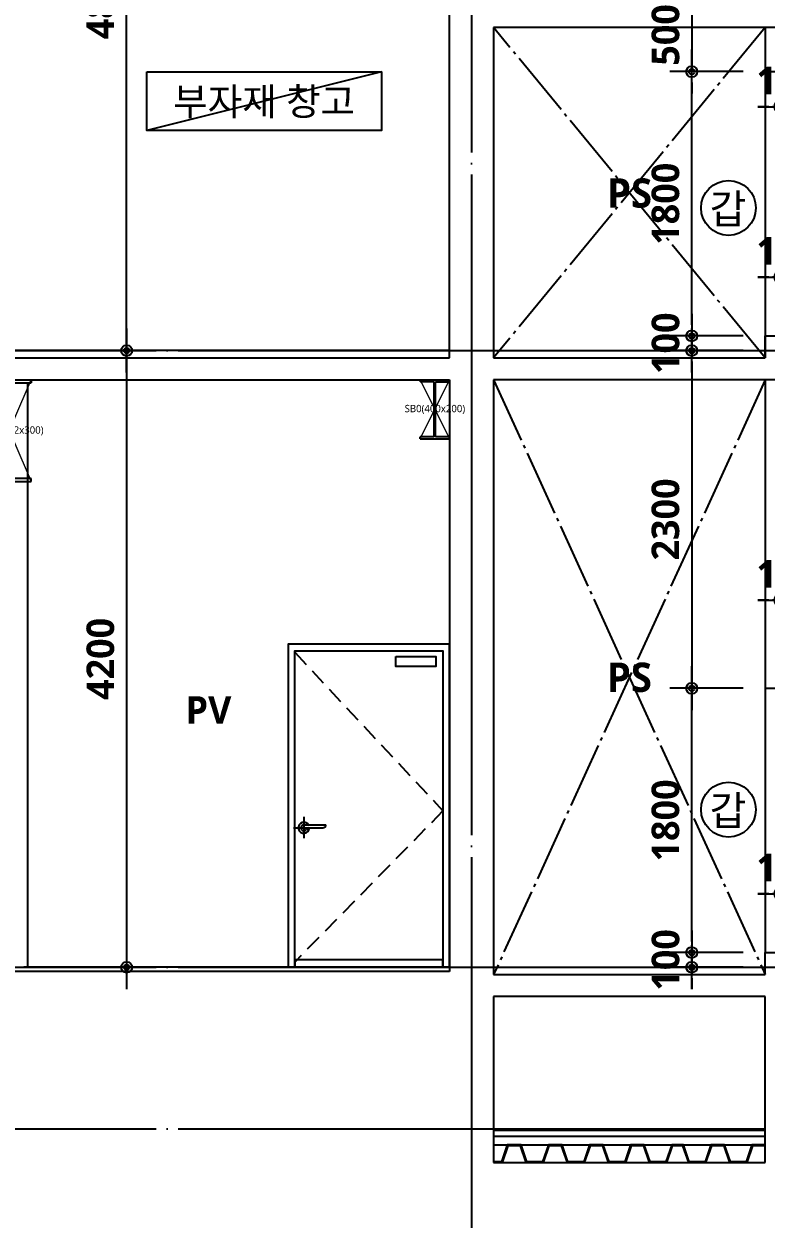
# Model space of a CAD drawing. Header units: millimetres. Extents: x 0 to 356400, y 0 to 68257.
# Drawn here: x 62825 to 67881, y 11985 to 20125 of the extents above; entities that cross this region are included whole.
import ezdxf
from ezdxf.enums import TextEntityAlignment as Align

# ---------------------------------------------------------------- set-up
doc = ezdxf.new("R2010")
doc.units = ezdxf.units.MM
doc.header["$LTSCALE"] = 75
for name, pattern in [('CEN', [62, 60, -1, 0, -1]), ('HID', [2.3, 1.5, -0.8]), ('STD_SHAFT', [7.3, 6, -0.5, 0.3, -0.5])]:
    doc.linetypes.add(name, pattern=pattern)
doc.layers.get('Defpoints').update_dxf_attribs({"color": 161})
for name, color, linetype in [('A-ANNO-GRA2', 4, 'Continuous'), ('A-ANNO-SYMB', 7, 'Continuous'), ('A-ANNO-TEXT1', 7, 'Continuous'), ('A-ANNO-TITL', 7, 'Continuous'), ('A-CEN', 1, 'CEN'), ('A-FIN-TYP1', 6, 'Continuous'), ('A-FLOR-GW', 6, 'Continuous'), ('A-FLOR-OPEN-BELO', 6, 'STD_SHAFT'), ('A-PS-HID', 5, 'HID'), ('A-SECT-DOOR', 8, 'Continuous'), ('A-SECT-DRBD', 4, 'Continuous'), ('A-SECT-ELEV', 8, 'Continuous'), ('A-SECT-MATR1', 4, 'Continuous'), ('A-ST-AXIS-DIM', 7, 'Continuous'), ('A-ST-CONC', 2, 'Continuous'), ('A-WALL-DRY1', 7, 'Continuous'), ('철골', 2, 'Continuous')]:
    doc.layers.add(name, color=color, linetype=linetype)
doc.layers.add('A-XXXX-NPLT', color=144, linetype='Continuous', lineweight=15, plot=False)
doc.layers.add('G(그리드2)', color=235, linetype='Continuous', plot=False)
doc.styles.add('2020음성 1차', font='NanumGothicBold.ttf')
doc.styles.add('SH_대대리576', font='')
doc.styles.add('SH_진천_나눔', font='NanumGothicBold.ttf')
doc.styles.add('맑은고딕', font='malgun.ttf')
doc.styles.add('성본리_나눔BO', font='')
doc.styles.get('SH_대대리576').set_extended_font_data('NanumGothic', bold=True)
doc.styles.get('성본리_나눔BO').set_extended_font_data('NanumGothic', bold=True)
doc.dimstyles.new('SHP 75 (in)', dxfattribs={"dimscale": 75, "dimtxt": 2.5, "dimasz": 1, "dimexe": 2, "dimexo": 2, "dimgap": 1, "dimtad": 1, "dimdec": 0, "dimzin": 0, "dimdsep": 46, "dimtxsty": 'SH_대대리576', "dimblk": 'DIMDOT', "dimblk1": 'NONE', "dimblk2": 'DIMDOT', "dimcen": 0.09, "dimclrd": 256, "dimclre": 256, "dimclrt": 3, "dimadec": 0, "dimazin": 1, "dimtfac": 1, "dimtdec": 0, "dimtix": 1, "dimtmove": 2, "dimatfit": 0, "dimldrblk": 'DIMDOT', "dimfxl": 1, "dimtfillclr": 3, "dimtolj": 1, "dimtzin": 0, "dimlwd": -1, "dimlwe": -1, "dimarcsym": 0})

# ---------------------------------------------------------------- blocks, each defined once
blk = doc.blocks.new('DIMDOT')
at = {"color": 0}
blk.add_line((-2, 0), (2, 0), dxfattribs=at)
for radius in [0.5, 0.25]:
    blk.add_circle((0, 0), radius, dxfattribs=at)
blk = doc.blocks.new('*D1221')
at = {"layer": 'A-ST-AXIS-DIM'}
for p, q in [((67975, 15850), (67975, 16350)), ((68075, 15850), (68075, 16350)), ((67900, 16200), (67825, 16200)), ((67975, 16200), (68075, 16200)), ((68150, 16200), (68225, 16200))]:
    blk.add_line(p, q, dxfattribs=at)
at = {"layer": 'Defpoints', "color": 0}
for p in [(68075, 16200), (67975, 15700), (68075, 15700)]:
    blk.add_point(p, dxfattribs=at)
at = {"layer": 'A-ST-AXIS-DIM', "linetype": 'ByBlock', "xscale": 75, "yscale": 75, "zscale": 75}
blk.add_blockref('DIMDOT', (67975, 16200), dxfattribs=at)
at = {"layer": 'A-ST-AXIS-DIM', "linetype": 'ByBlock', "xscale": 75, "yscale": 75, "zscale": 75, "rotation": 180}
blk.add_blockref('DIMDOT', (68075, 16200), dxfattribs=at)
at = {"layer": 'A-ST-AXIS-DIM', "color": 3, "insert": (68025, 16377.8), "char_height": 187.5, "attachment_point": 5, "style": 'SH_대대리576'}
blk.add_mtext('\\A1;100', dxfattribs=at)
blk = doc.blocks.new('_None')
blk = doc.blocks.new('*D1226')
at = {"layer": 'A-ST-AXIS-DIM'}
for p, q in [((67975, 18050), (67975, 18550)), ((68075, 18050), (68075, 18550)), ((67900, 18400), (67825, 18400)), ((67975, 18400), (68075, 18400)), ((68150, 18400), (68225, 18400))]:
    blk.add_line(p, q, dxfattribs=at)
at = {"layer": 'Defpoints', "color": 0}
for p in [(68075, 18400), (67975, 17900), (68075, 17900)]:
    blk.add_point(p, dxfattribs=at)
at = {"layer": 'A-ST-AXIS-DIM', "linetype": 'ByBlock', "xscale": 75, "yscale": 75, "zscale": 75}
blk.add_blockref('DIMDOT', (67975, 18400), dxfattribs=at)
at = {"layer": 'A-ST-AXIS-DIM', "linetype": 'ByBlock', "xscale": 75, "yscale": 75, "zscale": 75, "rotation": 180}
blk.add_blockref('DIMDOT', (68075, 18400), dxfattribs=at)
at = {"layer": 'A-ST-AXIS-DIM', "color": 3, "insert": (68025, 18577.8), "char_height": 187.5, "attachment_point": 5, "style": 'SH_대대리576'}
blk.add_mtext('\\A1;100', dxfattribs=at)
blk = doc.blocks.new('*D1261')
at = {"layer": 'A-ST-AXIS-DIM'}
for p, q in [((67975, 13850), (67975, 14350)), ((68075, 13850), (68075, 14350)), ((67900, 14200), (67825, 14200)), ((67975, 14200), (68075, 14200)), ((68150, 14200), (68225, 14200))]:
    blk.add_line(p, q, dxfattribs=at)
at = {"layer": 'Defpoints', "color": 0}
for p in [(68075, 14200), (67975, 13700), (68075, 13700)]:
    blk.add_point(p, dxfattribs=at)
at = {"layer": 'A-ST-AXIS-DIM', "linetype": 'ByBlock', "xscale": 75, "yscale": 75, "zscale": 75}
blk.add_blockref('DIMDOT', (67975, 14200), dxfattribs=at)
at = {"layer": 'A-ST-AXIS-DIM', "linetype": 'ByBlock', "xscale": 75, "yscale": 75, "zscale": 75, "rotation": 180}
blk.add_blockref('DIMDOT', (68075, 14200), dxfattribs=at)
at = {"layer": 'A-ST-AXIS-DIM', "color": 3, "insert": (68025, 14377.8), "char_height": 187.5, "attachment_point": 5, "style": 'SH_대대리576'}
blk.add_mtext('\\A1;100', dxfattribs=at)
blk = doc.blocks.new('*D1270')
at = {"layer": 'A-ST-AXIS-DIM'}
for p, q in [((67975, 19210.7), (67975, 19710.7)), ((68075, 19210.7), (68075, 19710.7)), ((67900, 19560.7), (67825, 19560.7)), ((67975, 19560.7), (68075, 19560.7)), ((68150, 19560.7), (68225, 19560.7))]:
    blk.add_line(p, q, dxfattribs=at)
at = {"layer": 'Defpoints', "color": 0}
for p in [(68075, 19560.7), (67975, 19060.7), (68075, 19060.7)]:
    blk.add_point(p, dxfattribs=at)
at = {"layer": 'A-ST-AXIS-DIM', "linetype": 'ByBlock', "xscale": 75, "yscale": 75, "zscale": 75}
blk.add_blockref('DIMDOT', (67975, 19560.7), dxfattribs=at)
at = {"layer": 'A-ST-AXIS-DIM', "linetype": 'ByBlock', "xscale": 75, "yscale": 75, "zscale": 75, "rotation": 180}
blk.add_blockref('DIMDOT', (68075, 19560.7), dxfattribs=at)
at = {"layer": 'A-ST-AXIS-DIM', "color": 3, "insert": (68025, 19738.5), "char_height": 187.5, "attachment_point": 5, "style": 'SH_대대리576'}
blk.add_mtext('\\A1;100', dxfattribs=at)
blk = doc.blocks.new('*D1888')
at = {"layer": 'A-ST-AXIS-DIM'}
for p, q in [((65175, 17900), (63375, 17900)), ((63525, 17825), (63525, 13775)), ((65175, 13700), (63375, 13700))]:
    blk.add_line(p, q, dxfattribs=at)
at = {"layer": 'Defpoints', "color": 0}
for p in [(65325, 17900), (63525, 13700), (65325, 13700)]:
    blk.add_point(p, dxfattribs=at)
at = {"layer": 'A-ST-AXIS-DIM', "linetype": 'ByBlock', "xscale": 75, "yscale": 75, "zscale": 75}
for p, rotation in [((63525, 17900), 90), ((63525, 13700), 270)]:
    blk.add_blockref('DIMDOT', p, dxfattribs=dict(at, rotation=rotation))
at = {"layer": 'A-ST-AXIS-DIM', "color": 3, "insert": (63346.9, 15800), "char_height": 187.5, "attachment_point": 5, "rotation": 90, "style": 'SH_대대리576'}
blk.add_mtext('\\A1;4200', dxfattribs=at)
blk = doc.blocks.new('*D1889')
at = {"layer": 'A-ST-AXIS-DIM'}
for p, q in [((65175, 22700), (63375, 22700)), ((63525, 17975), (63525, 22625)), ((65175, 17900), (63375, 17900))]:
    blk.add_line(p, q, dxfattribs=at)
at = {"layer": 'Defpoints', "color": 0}
for p in [(63525, 22700), (65325, 22700), (65325, 17900)]:
    blk.add_point(p, dxfattribs=at)
at = {"layer": 'A-ST-AXIS-DIM', "linetype": 'ByBlock', "xscale": 75, "yscale": 75, "zscale": 75}
for p, rotation in [((63525, 22700), 90), ((63525, 17900), 270)]:
    blk.add_blockref('DIMDOT', p, dxfattribs=dict(at, rotation=rotation))
at = {"layer": 'A-ST-AXIS-DIM', "color": 3, "insert": (63346.5, 20300), "char_height": 187.5, "attachment_point": 5, "rotation": 90, "style": 'SH_대대리576'}
blk.add_mtext('\\A1;4800', dxfattribs=at)
blk = doc.blocks.new('갑종 TEXT100')
at = {"layer": 'A-ANNO-SYMB'}
blk.add_circle((0, 0), 280, dxfattribs=at)
at = {"layer": 'A-ANNO-TITL', "style": '2020음성 1차'}
blk.add_text('갑 ', height=300, dxfattribs=at).set_placement((46, -10), align=Align.MIDDLE_CENTER)
blk = doc.blocks.new('*D1921')
at = {"layer": 'A-ST-AXIS-DIM'}
for p, q in [((67725, 17900), (67225, 17900)), ((67375, 17825), (67375, 15675)), ((67725, 15600), (67225, 15600))]:
    blk.add_line(p, q, dxfattribs=at)
at = {"layer": 'Defpoints', "color": 0}
for p in [(67875, 17900), (67375, 15600), (67875, 15600)]:
    blk.add_point(p, dxfattribs=at)
at = {"layer": 'A-ST-AXIS-DIM', "linetype": 'ByBlock', "xscale": 75, "yscale": 75, "zscale": 75}
for p, rotation in [((67375, 17900), 90), ((67375, 15600), 270)]:
    blk.add_blockref('DIMDOT', p, dxfattribs=dict(at, rotation=rotation))
at = {"layer": 'A-ST-AXIS-DIM', "color": 3, "insert": (67196.5, 16750), "char_height": 187.5, "attachment_point": 5, "rotation": 90, "style": 'SH_대대리576'}
blk.add_mtext('\\A1;2300', dxfattribs=at)
blk = doc.blocks.new('*D1922')
at = {"layer": 'A-ST-AXIS-DIM'}
for p, q in [((67725, 15600), (67225, 15600)), ((67375, 13875), (67375, 15525)), ((67725, 13800), (67225, 13800))]:
    blk.add_line(p, q, dxfattribs=at)
at = {"layer": 'Defpoints', "color": 0}
for p in [(67375, 15600), (67875, 15600), (67875, 13800)]:
    blk.add_point(p, dxfattribs=at)
at = {"layer": 'A-ST-AXIS-DIM', "linetype": 'ByBlock', "xscale": 75, "yscale": 75, "zscale": 75}
for p, rotation in [((67375, 15600), 90), ((67375, 13800), 270)]:
    blk.add_blockref('DIMDOT', p, dxfattribs=dict(at, rotation=rotation))
at = {"layer": 'A-ST-AXIS-DIM', "color": 3, "insert": (67196.5, 14700), "char_height": 187.5, "attachment_point": 5, "rotation": 90, "style": 'SH_대대리576'}
blk.add_mtext('\\A1;1800', dxfattribs=at)
blk = doc.blocks.new('*D1923')
at = {"layer": 'A-ST-AXIS-DIM'}
for p, q in [((67375, 13875), (67375, 13950)), ((67725, 13800), (67225, 13800)), ((67375, 13800), (67375, 13700)), ((67725, 13700), (67225, 13700)), ((67375, 13625), (67375, 13550))]:
    blk.add_line(p, q, dxfattribs=at)
at = {"layer": 'Defpoints', "color": 0}
for p in [(67875, 13800), (67375, 13700), (67875, 13700)]:
    blk.add_point(p, dxfattribs=at)
at = {"layer": 'A-ST-AXIS-DIM', "linetype": 'ByBlock', "xscale": 75, "yscale": 75, "zscale": 75}
for p, rotation in [((67375, 13800), 270), ((67375, 13700), 90)]:
    blk.add_blockref('DIMDOT', p, dxfattribs=dict(at, rotation=rotation))
at = {"layer": 'A-ST-AXIS-DIM', "color": 3, "insert": (67197.2, 13750), "char_height": 187.5, "attachment_point": 5, "rotation": 90, "style": 'SH_대대리576'}
blk.add_mtext('\\A1;100', dxfattribs=at)
blk = doc.blocks.new('*D1924')
at = {"layer": 'A-ST-AXIS-DIM'}
for p, q in [((67725, 19800), (67225, 19800)), ((67375, 18075), (67375, 19725)), ((67725, 18000), (67225, 18000))]:
    blk.add_line(p, q, dxfattribs=at)
at = {"layer": 'Defpoints', "color": 0}
for p in [(67375, 19800), (67875, 19800), (67875, 18000)]:
    blk.add_point(p, dxfattribs=at)
at = {"layer": 'A-ST-AXIS-DIM', "linetype": 'ByBlock', "xscale": 75, "yscale": 75, "zscale": 75}
for p, rotation in [((67375, 19800), 90), ((67375, 18000), 270)]:
    blk.add_blockref('DIMDOT', p, dxfattribs=dict(at, rotation=rotation))
at = {"layer": 'A-ST-AXIS-DIM', "color": 3, "insert": (67196.5, 18900), "char_height": 187.5, "attachment_point": 5, "rotation": 90, "style": 'SH_대대리576'}
blk.add_mtext('\\A1;1800', dxfattribs=at)
blk = doc.blocks.new('*D1925')
at = {"layer": 'A-ST-AXIS-DIM'}
for p, q in [((67375, 18075), (67375, 18150)), ((67725, 18000), (67225, 18000)), ((67375, 18000), (67375, 17900)), ((67725, 17900), (67225, 17900)), ((67375, 17825), (67375, 17750))]:
    blk.add_line(p, q, dxfattribs=at)
at = {"layer": 'Defpoints', "color": 0}
for p in [(67875, 18000), (67375, 17900), (67875, 17900)]:
    blk.add_point(p, dxfattribs=at)
at = {"layer": 'A-ST-AXIS-DIM', "linetype": 'ByBlock', "xscale": 75, "yscale": 75, "zscale": 75}
for p, rotation in [((67375, 18000), 270), ((67375, 17900), 90)]:
    blk.add_blockref('DIMDOT', p, dxfattribs=dict(at, rotation=rotation))
at = {"layer": 'A-ST-AXIS-DIM', "color": 3, "insert": (67197.2, 17950), "char_height": 187.5, "attachment_point": 5, "rotation": 90, "style": 'SH_대대리576'}
blk.add_mtext('\\A1;100', dxfattribs=at)
blk = doc.blocks.new('*D3580')
at = {"layer": 'A-ST-AXIS-DIM'}
for p, q in [((67375, 20375), (67375, 20450)), ((67725, 20300), (67225, 20300)), ((67375, 20300), (67375, 19800)), ((67725, 19800), (67225, 19800)), ((67375, 19725), (67375, 19650))]:
    blk.add_line(p, q, dxfattribs=at)
at = {"layer": 'Defpoints', "color": 0}
for p in [(67875, 20300), (67375, 19800), (67875, 19800)]:
    blk.add_point(p, dxfattribs=at)
at = {"layer": 'A-ST-AXIS-DIM', "linetype": 'ByBlock', "xscale": 75, "yscale": 75, "zscale": 75}
for p, rotation in [((67375, 20300), 270), ((67375, 19800), 90)]:
    blk.add_blockref('DIMDOT', p, dxfattribs=dict(at, rotation=rotation))
at = {"layer": 'A-ST-AXIS-DIM', "color": 3, "insert": (67196.9, 20050), "char_height": 187.5, "attachment_point": 5, "rotation": 90, "style": 'SH_대대리576'}
blk.add_mtext('\\A1;500', dxfattribs=at)
blk = doc.blocks.new('G$CB2E88469')
at = {"layer": 'A-XXXX-NPLT'}
for p, q in [((73.1, 692), (373.1, 0)), ((73.1, 0), (373.1, 692))]:
    blk.add_line(p, q, dxfattribs=at)
at = {"layer": '철골', "ltscale": 3}
for p, q in [((73.1, 692), (373.1, 692)), ((73.1, 692), (73.1, 672)), ((216.6, 672), (73.1, 672)), ((216.6, 20), (216.6, 672)), ((229.6, 20), (229.6, 672)), ((229.6, 672), (373.1, 672)), ((373.1, 692), (373.1, 672)), ((216.6, 20), (73.1, 20)), ((73.1, 0), (73.1, 20)), ((73.1, 0), (373.1, 0)), ((373.1, 20), (229.6, 20)), ((373.1, 0), (373.1, 20))]:
    blk.add_line(p, q, dxfattribs=at)
at = {"layer": 'A-XXXX-NPLT', "style": '맑은고딕'}
blk.add_text('SG12(692x300)', height=50, dxfattribs=at).set_placement((229.6, 346), align=Align.MIDDLE)
blk = doc.blocks.new('G$CC67454FE')
at = {"layer": 'A-XXXX-NPLT'}
for p, q in [((106.4, 400), (306.4, 0)), ((106.4, 0), (306.4, 400))]:
    blk.add_line(p, q, dxfattribs=at)
at = {"layer": '철골', "ltscale": 3}
for p, q in [((106.4, 400), (306.4, 400)), ((106.4, 400), (106.4, 387)), ((202.4, 387), (106.4, 387)), ((202.4, 13), (202.4, 387)), ((210.4, 13), (210.4, 387)), ((210.4, 387), (306.4, 387)), ((306.4, 400), (306.4, 387)), ((202.4, 13), (106.4, 13)), ((106.4, 0), (106.4, 13)), ((106.4, 0), (306.4, 0)), ((306.4, 13), (210.4, 13)), ((306.4, 0), (306.4, 13))]:
    blk.add_line(p, q, dxfattribs=at)
at = {"layer": 'A-XXXX-NPLT', "style": '맑은고딕'}
blk.add_text('SB0(400x200)', height=50, dxfattribs=at).set_placement((206.4, 200), align=Align.MIDDLE)

msp = doc.modelspace()

# ---------------------------------------------------------------- linework, layer by layer
at = {"layer": 'A-ANNO-GRA2'}
msp.add_lwpolyline([(63661.6, 19798.2), (65261.6, 19798.2), (65261.6, 19400), (63661.6, 19400)], close=True, dxfattribs=at)
at = {"layer": 'A-CEN'}
for p, q in [((65875, 56300), (65875, 9200)), ((59225, 17900), (77125, 17900)), ((64732.7, 14724.4), (64732.7, 14579.7)), ((64662.6, 14650), (64787.4, 14650)), ((59225, 13700), (77125, 13700)), ((59225, 12600), (67875, 12600))]:
    msp.add_line(p, q, dxfattribs=at)
at = {"layer": 'A-FIN-TYP1'}
for p, q in [((65725, 13700), (62825, 13700)), ((66025, 12600), (67875, 12600)), ((66025, 12591), (67875, 12591))]:
    msp.add_line(p, q, dxfattribs=at)
at = {"layer": 'A-FLOR-GW'}
msp.add_line((62850, 17680), (62850, 13700), dxfattribs=at)
at = {"layer": 'A-FLOR-OPEN-BELO'}
for p, q in [((67875, 17850), (66025, 20100)), ((67875, 20100), (66025, 17850)), ((67875, 17700), (66025, 13650)), ((66025, 17700), (67875, 13650))]:
    msp.add_line(p, q, dxfattribs=at)
at = {"layer": 'A-PS-HID'}
msp.add_lwpolyline([(64670, 15845), (65680, 14765), (64675, 13740)], dxfattribs=at)
at = {"layer": 'A-SECT-DOOR'}
for p, q in [((64732.6, 14669.4), (64879.9, 14669.4)), ((64767.6, 14649.2), (64851.6, 14649.2))]:
    msp.add_line(p, q, dxfattribs=at)
for points in [[(64670, 14765), (64670, 15855), (65680, 15855), (65680, 15845), (65680, 14650), (65680, 13750), (65680, 13700), (65725, 13700), (65725, 15900), (64625, 15900), (64625, 13700), (64670, 13700), (64670, 13750)], [(65359, 15815.8), (65632.2, 15815.8), (65632.2, 15749.2), (65359, 15749.2)], [(64670, 13750), (64670, 13700), (65680, 13700), (65680, 13750), (65665.2, 13750)]]:
    msp.add_lwpolyline(points, close=True, dxfattribs=at)
for centre, radius, start, end in [((64732.7, 14650), 37.3, 22.93351, 359.06151), ((64732.6, 14649.4), 20, 90, 316.79224), ((64853.2, 14686.3), 37.2, 267.58008, 322.19896), ((64879.9, 14666.4), 3, 13.27695, 90), ((64876.9, 14665.7), 6.09, 339.58624, 13.27695), ((64785, 14600.8), 51.4, 109.86738, 137.31229)]:
    msp.add_arc(centre, radius, start, end, dxfattribs=at)
at = {"layer": 'A-SECT-DRBD'}
for points in [[(67875, 12490), (67785, 12490), (67745.6, 12375.3), (67637.8, 12375.3), (67598.3, 12490), (67505, 12490), (67465.5, 12375.3), (67357.8, 12375.3), (67318.3, 12490), (67238.3, 12490), (67198.8, 12375.3), (67091.2, 12375.3), (67051.7, 12490), (66958.3, 12490), (66918.8, 12375.3), (66811, 12375.3), (66771.7, 12490), (66678.3, 12490), (66638.8, 12375.3), (66531.1, 12375.3), (66491.7, 12490), (66398.3, 12490), (66358.8, 12375.3), (66251.2, 12375.3), (66211.7, 12490), (66118.3, 12490), (66078.8, 12375.3), (66025, 12375.3)], [(67875, 12483.3), (67874.5, 12484.7), (67788.8, 12484.7), (67749.4, 12370), (67634, 12370), (67594.5, 12484.7), (67508.8, 12484.7), (67469.3, 12370), (67354, 12370), (67314.5, 12484.7), (67242.1, 12484.7), (67202.6, 12370), (67087.4, 12370), (67047.9, 12484.7), (66962.1, 12484.7), (66922.6, 12370), (66807.2, 12370), (66767.9, 12484.7), (66682.1, 12484.7), (66642.6, 12370), (66527.3, 12370), (66487.9, 12484.7), (66402.1, 12484.7), (66362.6, 12370), (66247.4, 12370), (66207.9, 12484.7), (66122.1, 12484.7), (66082.6, 12370), (66025, 12370)]]:
    msp.add_lwpolyline(points, dxfattribs=at)
at = {"layer": 'A-SECT-ELEV'}
for p, q in [((67875, 19800), (67875, 18000)), ((67875, 15600), (67875, 13800))]:
    msp.add_line(p, q, dxfattribs=at)
at = {"layer": 'A-SECT-MATR1'}
for p, q in [((65725, 17900), (62575, 17900)), ((66025, 12550), (67875, 12550)), ((66025, 12490), (67875, 12490))]:
    msp.add_line(p, q, dxfattribs=at)
at = {"layer": 'A-ST-CONC'}
for p, q in [((65725, 17850), (65725, 22470)), ((70851.4, 20100), (66025, 20100)), ((66025, 20100), (66025, 17850)), ((67875, 18000), (67875, 17850)), ((62575, 17850), (65725, 17850)), ((62575, 17700), (65725, 17700)), ((65725, 17700), (65725, 13670)), ((71121.4, 17700), (66025, 17700)), ((66025, 17700), (66025, 13650)), ((65725, 13670), (62625, 13670)), ((66025, 13500), (66025, 12370)), ((67875, 13500), (66025, 13500)), ((66025, 12370), (67875, 12370))]:
    msp.add_line(p, q, dxfattribs=at)
for points in [[(67875, 17850), (67875, 18000), (68075, 18000), (68075, 17850)], [(66025, 17850), (67875, 17850)], [(67875, 13650), (67875, 13800), (68075, 13800), (68075, 13650)], [(66025, 13650), (67875, 13650)], [(67875, 12370), (67875, 13500)]]:
    msp.add_lwpolyline(points, dxfattribs=at)
at = {"layer": 'A-WALL-DRY1'}
for p, q in [((67875, 20100), (67875, 19800)), ((67875, 19800), (68075, 19800)), ((67875, 17700), (67875, 15600)), ((67875, 15600), (68075, 15600))]:
    msp.add_line(p, q, dxfattribs=at)
at = {"layer": 'G(그리드2)'}
msp.add_line((65261.6, 19798.2), (63661.6, 19400), dxfattribs=at)

# ---------------------------------------------------------------- block references
at = {"xscale": 0.6666666666666666, "yscale": 0.6666666666666666, "zscale": 0.6666666666666666}
for p in [(67625, 18871.6), (67625, 14773.6)]:
    msp.add_blockref('갑종 TEXT100', p, dxfattribs=at)
for name, p in [('G$CB2E88469', (62501.9, 17008)), ('G$CC67454FE', (65418.6, 17300))]:
    msp.add_blockref(name, p)

# ---------------------------------------------------------------- texts
at = {"layer": 'A-ANNO-TEXT1', "style": '성본리_나눔BO'}
for s, p in [('부자재 창고', (64461.6, 19599.1)), ('PV', (64082.5, 15452.2))]:
    msp.add_text(s, height=187.5, dxfattribs=at).set_placement(p, align=Align.MIDDLE)
at = {"layer": 'A-ANNO-TEXT1', "style": 'SH_진천_나눔'}
for p in [(66950.9, 18973), (66950, 15675)]:
    msp.add_text('PS', height=200, dxfattribs=at).set_placement(p, align=Align.MIDDLE_CENTER)

# ---------------------------------------------------------------- dimensions: what is measured, and where the dimension line sits
at = {"layer": 'A-ST-AXIS-DIM'}
for base, p1, p2, angle, picture, middle in [((63525, 22700), (65325, 17900), (65325, 22700), 270, '*D1889', (63346.5, 20300)), ((67375, 19800), (67875, 20300), (67875, 19800), 90, '*D3580', (67196.9, 20050)), ((67375, 19800), (67875, 18000), (67875, 19800), 270, '*D1924', (67196.5, 18900)), ((68075, 19560.7), (67975, 19060.7), (68075, 19060.7), 180, '*D1270', (68025, 19738.5)), ((68075, 18400), (67975, 17900), (68075, 17900), 180, '*D1226', (68025, 18577.8)), ((67375, 17900), (67875, 18000), (67875, 17900), 90, '*D1925', (67197.2, 17950)), ((63525, 13700), (65325, 17900), (65325, 13700), 90, '*D1888', (63346.9, 15800)), ((67375, 15600), (67875, 17900), (67875, 15600), 90, '*D1921', (67196.5, 16750)), ((68075, 16200), (67975, 15700), (68075, 15700), 180, '*D1221', (68025, 16377.8)), ((67375, 15600), (67875, 13800), (67875, 15600), 270, '*D1922', (67196.5, 14700)), ((68075, 14200), (67975, 13700), (68075, 13700), 180, '*D1261', (68025, 14377.8)), ((67375, 13700), (67875, 13800), (67875, 13700), 90, '*D1923', (67197.2, 13750))]:
    dim = msp.add_linear_dim(base=base, p1=p1, p2=p2, angle=angle, dimstyle='SHP 75 (in)', override={"dimtxsty": 'SH_대대리576', "dimldrblk": 'DIMDOT'}, dxfattribs=at)
    dim.commit()
    dim.dimension.update_dxf_attribs({"geometry": picture, "text_midpoint": middle})

doc.saveas('drawing.dxf')
